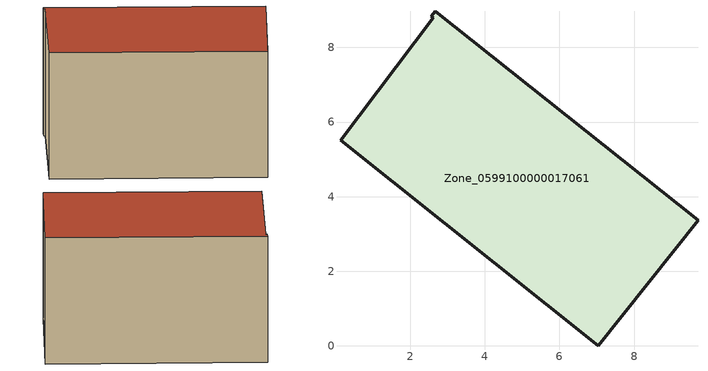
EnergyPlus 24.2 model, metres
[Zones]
Zone_0599100000017061
 floor ground (C_G): 0.13,5.5 2.62,8.79 2.57,8.83 2.68,8.97 9.71,3.36 7.04,0 z0.5
 wall outside (C_F): 9.71,3.36 2.68,8.97 2.57,8.83 2.62,8.79 0.13,5.5 7.04,0 9.71,3.36 z0.5:6.15
 roof outside (C_R): 2.62,8.79 0.13,5.5 7.04,0 9.71,3.36 2.68,8.97 2.57,8.83 z6.15
[BUILDING]
Pand.0599100000017061: North Axis=0; Terrain=City; Loads Convergence Tolerance Value=0.04; Temperature Convergence Tolerance Value=0.4; Solar Distribution=FullExterior; Maximum Number of Warmup Days=25; Minimum Number of Warmup Days=1
[Site:Location]
Rotterdam.The.Hague.AP_ZH_NLD Design_Conditions: Latitude=51.96; Longitude=4.45; Time Zone=1; Elevation=-4.5
[SITE:GROUNDTEMPERATURE:BUILDINGSURFACE]
18, 18, 18, 18, 18, 18, 18, 18, 18, 18, 18, 18
[MATERIAL] Thermal Absorptance=0.9; Solar Absorptance=0.7; Visible Absorptance=0.7
Name | Roughness | Thickness | Conductivity | Density | Specific Heat
G.TI.1946-1964 | MediumSmooth | 0.15 | 1 | 540 | 1210
F.TI.1946-1964 | Rough | 0.3 | 0.857143 | 1920 | 840
R.TI.1946-1964 | MediumRough | 0.2 | 0.277778 | 1500 | 1000
[CONSTRUCTION]
C_G: G.TI.1946-1964
C_F: F.TI.1946-1964
C_R: R.TI.1946-1964
[ZONE]
Zone_0599100000017061: Type=1; Multiplier=1; Ceiling Height=Autocalculate; Volume=Autocalculate; Floor Area=autocalculate; Part of Total Floor Area=Yes
[ZONEINFILTRATION:DESIGNFLOWRATE]
Infil_Zone_0599100000017061: Zone or ZoneList or Space or SpaceList=Zone_0599100000017061; Schedule=AlwaysOn; Design Flow Rate Calculation Method=Flow/Area; Flow Rate per Floor Area=0.003; Constant Term Coefficient=1; Temperature Term Coefficient=0; Velocity Term Coefficient=0; Velocity Squared Term Coefficient=0
[HVACTEMPLATE:ZONE:IDEALLOADSAIRSYSTEM]
Zone_0599100000017061: Maximum Heating Supply Air Temperature=50; Minimum Cooling Supply Air Temperature=13; Maximum Heating Supply Air Humidity Ratio=0.0156; Minimum Cooling Supply Air Humidity Ratio=0.0077; Heating Limit=NoLimit; Cooling Limit=NoLimit; Dehumidification Control Type=ConstantSensibleHeatRatio; Cooling Sensible Heat Ratio=0.7; Dehumidification Setpoint=60; Humidification Control Type=None; Humidification Setpoint=30; Outdoor Air Method=None; Outdoor Air Flow Rate per Person=0.00944; Outdoor Air Flow Rate per Zone Floor Area=0; Outdoor Air Flow Rate per Zone=0; Demand Controlled Ventilation Type=None; Outdoor Air Economizer Type=NoEconomizer; Heat Recovery Type=None; Sensible Heat Recovery Effectiveness=0.7; Latent Heat Recovery Effectiveness=0.65
[ZONECONTROL:THERMOSTAT]
ThermostatControl_Zone_0599100000017061: Zone or ZoneList=Zone_0599100000017061; Control Type Schedule=DualSetpointControlType; Control 1=Thermostat_Zone_0599100000017061; Temperature Difference Between Cutout And Setpoint=0
[THERMOSTATSETPOINT:DUALSETPOINT]
Thermostat_Zone_0599100000017061: Heating Setpoint Temperature Schedule=HeatingSetpoint_Zone_0599100000017061; Cooling Setpoint Temperature Schedule=CoolingSetpoint_Zone_0599100000017061
[SCHEDULE:COMPACT]
HeatingSetpoint_Zone_0599100000017061: Through: 12/31, For: AllDays, Until: 24:00, 21
CoolingSetpoint_Zone_0599100000017061: Through: 12/31, For: AllDays, Until: 24:00, 24
DualSetpointControlType: Through: 12/31, For: AllDays, Until: 24:00, 4
AlwaysOn: Through: 12/31, For: AllDays, Until: 24:00, 1
